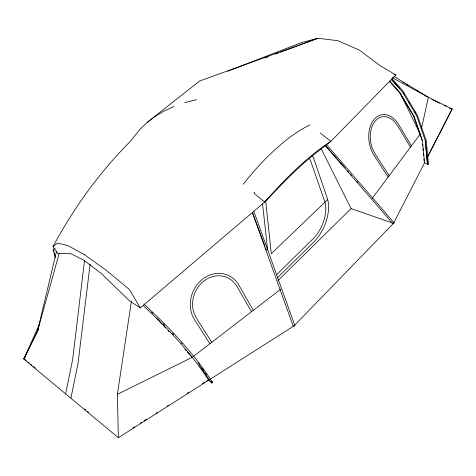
<?xml version="1.0" encoding="UTF-8"?>
<svg xmlns="http://www.w3.org/2000/svg" width="476" height="476" viewBox="0 0 476 476"><rect width="100%" height="100%" fill="white"/><g stroke="black" fill="none" stroke-linecap="round" stroke-linejoin="round"><path stroke-width="0.71" d="M392.896 223.541L393.581 223.821L394.086 222.851L326.375 144.424M210.88 381.776L208.643 380.235L118.363 437.73L117.382 394.312L131.394 301.248M84.514 260.497L72.679 359.41L65.634 393.866M90.119 264.109L78.01 363.575L70.87 398.222M421.516 128.276L428.37 97.277L394.045 76.44M56.448 251.631L37.324 331.808L23.8 359.071L118.363 437.73M59.101 253.666L37.324 331.808L38.36 329.261M427.597 163.851L427.751 164.381L428.436 164.041L426.282 140.771L417.422 115.305L402.559 90.47L391.879 78.534M427.442 163.982L427.745 164.333L428.406 164.125M38.318 329.303L23.961 358.559L24.865 357.387M39.889 323.21L23.8 359.071L25.157 357.303M427.656 156.556L451.932 109.296M389.564 80.944L399.78 92.374L413.947 116.031L422.426 140.295L424.574 162.822L393.509 223.321L294.543 325.316M427.609 156.919L452.2 109.028L428.37 97.277L392.26 77.653M372.089 198.534L420.243 134.042L399.78 92.374M227.718 71.233L301.451 42.578L318.004 38.27L337.776 40.674L359.166 49.998L380.199 65.712L395.824 74.946L330.874 141.342L326.31 144.335A122.249 28.215 -50 0 0 264.626 202.098L140.259 307.924L129.46 300.808L101.596 273.76L83.889 260.217L70.014 253.286L58.03 253.738L53.02 246.55L57.501 243.099L67.919 245.622L84.288 254.541M212.123 382.811A0.601 0.47 -38.3 0 0 211.695 381.984A0.601 0.464 -27.5 0 1 212.129 382.811L211.838 382.924A0.601 0.47 -38.3 0 1 211.356 382.305L211.564 382.061M293.353 325.864C292.924 326.661 294.888 326.155 294.834 325.536L253.738 211.029M254.874 192.102L253.875 193.119L264.626 202.098L276.627 189.769A120.077 27.709 -50 0 1 320.735 149.357L330.874 141.342L320.324 133.09M277.133 278.055L313.369 242.468A32.886 18.986 -65.1 0 0 327.696 199.557L314.178 159.74A31.285 18.79 -66.5 0 0 312.167 155.557M277.978 280.566L351.08 208.595L392.117 222.839M276.562 274.747L314.832 237.042A28.524 16.47 -65.1 0 0 325.774 207.994L324.989 202.157L310.489 160.466A26.751 16.065 -66.5 0 0 309.352 158.597M280.346 52.229L318.004 38.27L199.539 81.033L147.161 122.421L140.253 129.05L129.859 141.86A462.172 367.127 -88.1 0 0 53.02 246.55M327.696 199.557L271.302 253.684L265.679 200.902M55.097 248.085L53.502 249.442L55.347 257.825M117.382 394.312L192.203 357.357L280.852 289.146M147.161 122.421L155.152 116.376L164.155 111.015L174.115 106.404M132.905 427.936L134.785 426.74M140.426 423.146L141.675 422.349M144.186 420.754L146.691 419.16M156.086 413.174L157.342 412.377M167.368 405.992L168.623 405.195M186.788 393.628L188.669 392.426M202.455 383.65L204.335 382.454M206.215 381.258L208.095 380.062M209.886 379.437L294.031 325.846M265.007 57.917L268.494 56.626M275.467 54.038L278.954 52.747M196.534 99.692L184.944 102.614M393.753 222.714L394.086 222.851M294.489 325.423L294.834 325.536M393.771 74.339L395.824 74.946M449.368 108.141L452.2 109.028M424.574 162.822L427.502 163.899L426.359 151.642M431.887 99.419L439.485 103.161M444.632 105.696L446.054 106.398M403.071 82.372L404.338 83.139M406.236 84.288L408.134 85.442M416.363 90.428L417.625 91.196M425.038 95.694L426.258 96.432M84.258 254.577L105.398 269.618L129.448 289.557L140.259 307.924M25.091 359.499L26.222 360.439M27.917 361.843L29.048 362.783M30.744 364.194L31.874 365.134M33.57 366.544L35.266 367.948M84.579 408.932L85.71 409.872M87.406 411.282L88.536 412.216M143.829 303.968C169.23 327.53 193.619 352.752 212.32 382.073M151.689 312.339L152.772 313.351M143.121 305.515C167.421 328.059 190.703 352.216 208.643 380.235M163.173 323.692L164.684 325.275M172.241 333.182L173.752 334.765M156.669 318.176L162.096 324.162M163.577 325.792L165.553 327.97M168.022 330.695L169.01 331.778M184.795 349.194L186.277 350.824M187.264 351.913L192.203 357.357M391.48 79.403L399.864 88.774M391.326 79.486L401.702 91.089M389.255 81.229L399.477 92.659L413.644 116.322L422.129 140.593M325.251 145.418L345.106 167.933M347.688 170.86L348.664 171.967M350.616 174.18L351.591 175.287M356.958 181.374L357.934 182.481M325.37 145.68L392.932 223.797M181.273 342.708L182.213 343.833M198.004 362.76L199.343 364.366M201.848 368.043L203.514 370.501M205.186 372.958L206.435 374.796M199.23 364.967L211.344 382.763M389.172 175.656L374.921 153.7L372.321 148.31A23.193 15.744 80.4 0 1 375.118 121.196A23.193 15.744 80.4 0 1 394.58 121.749L397.865 126.134L410.437 147.179M388.154 177.012L373.791 154.914A25.329 17.195 80.4 0 1 373.999 119.553A25.329 17.195 80.4 0 1 398.817 124.801L411.401 145.888M211.784 342.286L196.546 318.379L193.75 312.292A26.65 23.479 -67.8 0 1 203.627 281.239A26.65 23.479 -67.8 0 1 232.823 281.262L236.852 286.165L251.459 311.762M209.898 343.737L194.583 319.753A29.107 25.639 -67.8 0 1 202.318 279.364A29.107 25.639 -67.8 0 1 238.601 284.63L253.268 310.37M403.267 92.683L404.029 93.951M408.961 102.197L409.723 103.465M414.661 111.717L415.417 112.985M401.839 90.975L416.56 115.585L425.348 140.819L425.752 145.15M321.032 148.381L351.08 208.595M252.476 212.475L263.085 241.136M263.216 241.487L265.001 246.324M265.662 248.097L266.429 250.18M252.322 212.355L292.972 325.459M53.098 249.067L53.723 251.875M54.032 253.286L54.657 256.094M262.538 203.77L267.625 249.924M422.474 144.222L422.617 145.68M422.89 148.583L423.099 150.767M423.378 153.671L423.586 155.854M423.866 158.758L424.074 160.942M425.889 146.59L426.228 150.196M425.258 141.021L427.418 164.131M211.838 382.924A0.601 0.464 -27.5 0 1 211.35 382.276M243.23 184.23A121.975 45.565 -54.3 0 1 309.876 124.92"/></g></svg>
